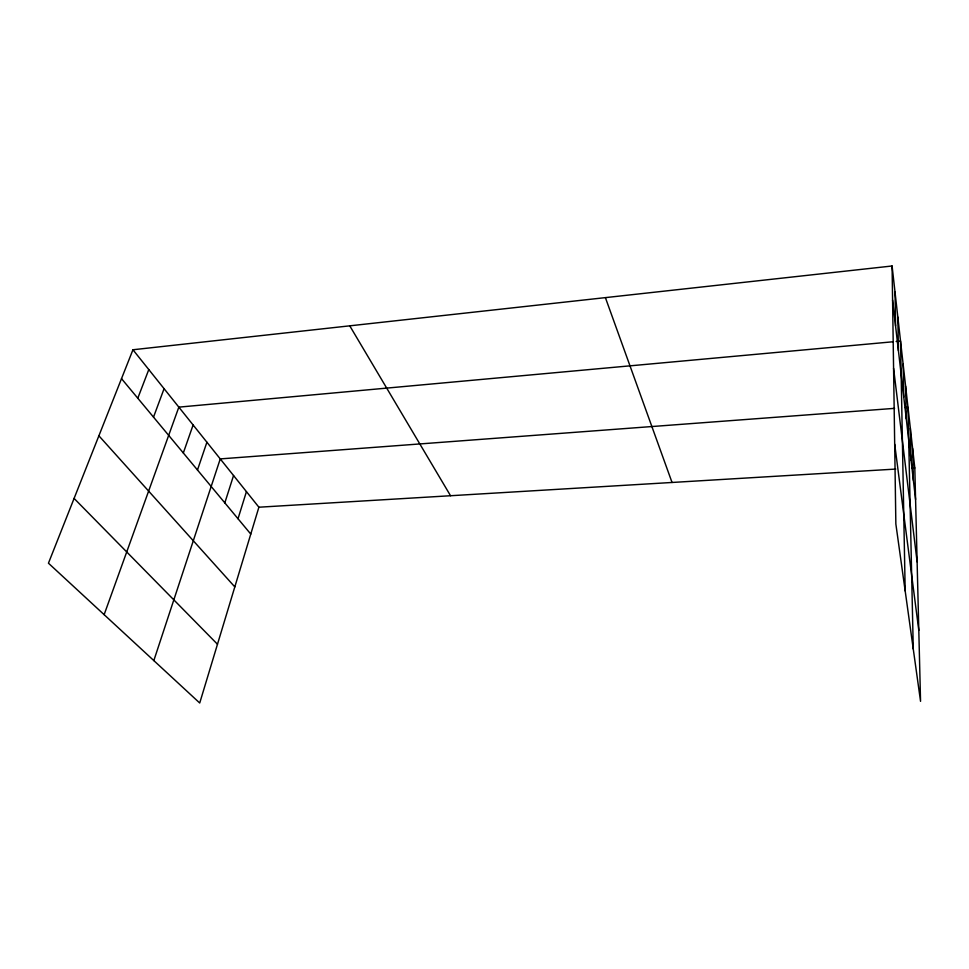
<?xml version="1.0" encoding="UTF-8"?>
<svg xmlns="http://www.w3.org/2000/svg" width="969" height="969" viewBox="0 0 969 969"><rect width="100%" height="100%" fill="white"/><g stroke="black" fill="none" stroke-linecap="round" stroke-linejoin="round"><path stroke-width="1.45" d="M132.947 349.761L258.893 507.211L199.723 703.009L48.45 563.195L132.947 349.761L892.086 265.99L914.809 467.93L920.55 701.338L895.853 523.963L892.086 265.99M238.011 518.742L246.429 491.634M224.82 502.875L233.553 475.537M153.829 660.592L220.254 458.906L894.593 408.349M197.482 470.013L206.906 442.215M183.323 452.983L193.11 424.967M104.143 614.661L178.841 407.137L893.212 341.754M153.514 417.13L164.076 388.678M137.792 398.235L148.79 369.564M896.143 341.488L900.54 341.088L905.179 590.92M905.01 407.561L907.989 407.343L913.27 649.012M258.893 507.211L895.792 469.069M911.877 468.1L914.809 467.93M74.092 498.417L217.48 644.252M98.886 435.796L234.813 586.899M121.513 378.649L250.777 534.089M349.761 325.838L450.549 495.74M605.395 297.628L672.038 482.465M894.69 444.19L918.806 630.347M893.575 368.305L917.122 561.85M892.582 300.111L915.584 499.447M912.616 448.514L913.379 480.333M910.351 428.334L911.078 460.469M905.603 386.134L906.281 418.862M903.12 364.078L903.774 397.084M897.839 317.117L898.42 350.693M895.029 292.117L895.574 325.959"/></g></svg>
